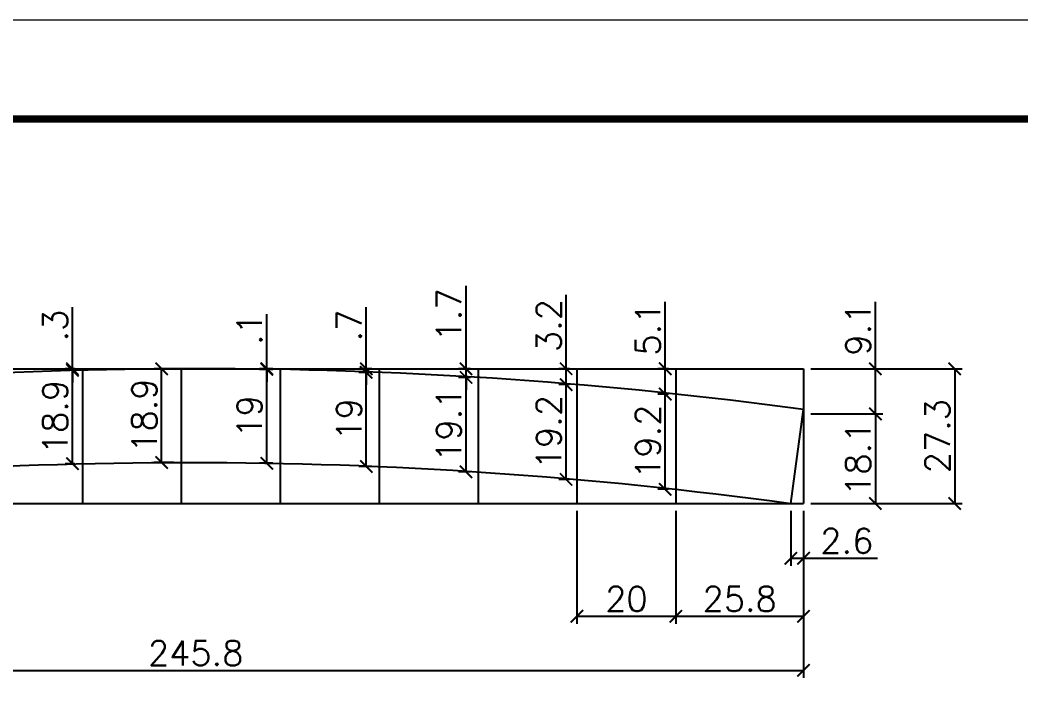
# Model space of a CAD drawing. Extents: x -15895 to 12929, y -2522 to 15173.
# Drawn here: x 3984.8 to 4389.6, y 6300.1 to 6567.8 of the extents above; entities that cross this region are included whole.
import ezdxf

# ---------------------------------------------------------------- set-up
doc = ezdxf.new("R2010")
doc.units = 0
doc.header["$PDMODE"] = 35
doc.header["$PDSIZE"] = -10
doc.linetypes.add('DASHED', pattern=[0.75, 0.5, -0.25])
doc.layers.add('COTA', color=241, linetype='Continuous')
doc.layers.add('Folhas', color=255, linetype='Continuous', lineweight=9)
doc.layers.add('SARRAFO DE PRESSAO', color=251, linetype='DASHED', lineweight=9)
doc.styles.add('Romans', font='romans.shx')
doc.dimstyles.new('Cota Seção (2x)', dxfattribs={"dimtxt": 10, "dimasz": 5, "dimexe": 3, "dimexo": 3, "dimgap": 2, "dimtad": 3, "dimdec": 1, "dimlfac": 0.5, "dimzin": 12, "dimdsep": 46, "dimtxsty": 'Romans', "dimblk": 'ARCHTICK', "dimcen": 0, "dimclrd": 4, "dimclre": 4, "dimclrt": 1, "dimadec": 1, "dimazin": 3, "dimtfac": 1, "dimtdec": 1, "dimtmove": 0, "dimatfit": 3, "dimldrblk": 'OBLIQUE', "dimfxl": 1, "dimtolj": 1, "dimtzin": 12, "dimarcsym": 0})

# ---------------------------------------------------------------- blocks, each defined once
blk = doc.blocks.new('9999999999')
at = {"layer": 'Folhas'}
blk.add_lwpolyline([(98138.98, 34190.21), (99623.98, 34190.21), (99623.98, 35240.21), (98138.98, 35240.21)], close=True, dxfattribs=at)
at = {"layer": 'Folhas', "color": 30, "const_width": 3}
blk.add_lwpolyline([(98213.98, 34230.21), (99583.98, 34230.21), (99583.98, 35200.21), (98213.98, 35200.21)], close=True, dxfattribs=at)
blk = doc.blocks.new('_ArchTick')
at = {"color": 0, "linetype": 'ByBlock', "const_width": 0.15}
blk.add_lwpolyline([(-0.5, -0.5), (0.5, 0.5)], dxfattribs=at)
blk = doc.blocks.new('*D1081')
at = {"layer": 'COTA', "color": 4, "lineweight": -2, "transparency": 16777216}
for p, q in [((3810.05, 6369.28), (3810.05, 6301.8)), ((4301.69, 6369.28), (4301.69, 6301.8)), ((3810.05, 6304.8), (4301.69, 6304.8))]:
    blk.add_line(p, q, dxfattribs=at)
at = {"layer": 'Defpoints', "color": 0, "transparency": 16777216}
for p in [(3810.05, 6372.28), (4301.69, 6372.28), (4301.69, 6304.8)]:
    blk.add_point(p, dxfattribs=at)
at = {"layer": 'COTA', "color": 4, "lineweight": -2, "transparency": 16777216, "xscale": 5, "yscale": 5, "zscale": 5, "rotation": 180}
blk.add_blockref('_ArchTick', (3810.05, 6304.8), dxfattribs=at)
at = {"layer": 'COTA', "color": 4, "lineweight": -2, "transparency": 16777216, "xscale": 5, "yscale": 5, "zscale": 5}
blk.add_blockref('_ArchTick', (4301.69, 6304.8), dxfattribs=at)
at = {"layer": 'COTA', "color": 1, "transparency": 16777216, "insert": (4055.87, 6311.8), "char_height": 10, "attachment_point": 5, "style": 'Romans'}
blk.add_mtext('\\A1;245.8', dxfattribs=at)
blk = doc.blocks.new('_Oblique')
at = {"color": 0, "linetype": 'ByBlock', "lineweight": -2}
blk.add_line((-0.5, -0.5), (0.5, 0.5), dxfattribs=at)
blk = doc.blocks.new('*D1094')
at = {"layer": 'COTA', "color": 4, "lineweight": -2, "transparency": 16777216}
for p, q in [((4007.05, 6426.17), (4003.04, 6426.17)), ((4006.04, 6388.39), (4006.04, 6426.17)), ((4007.05, 6388.39), (4003.04, 6388.39))]:
    blk.add_line(p, q, dxfattribs=at)
at = {"layer": 'Defpoints', "color": 0, "transparency": 16777216}
for p in [(4006.04, 6426.17), (4010.05, 6426.17), (4010.05, 6388.39)]:
    blk.add_point(p, dxfattribs=at)
at = {"layer": 'COTA', "color": 4, "lineweight": -2, "transparency": 16777216, "xscale": 5, "yscale": 5, "zscale": 5}
for p, rotation in [((4006.04, 6426.17), 90), ((4006.04, 6388.39), 270)]:
    blk.add_blockref('_ArchTick', p, dxfattribs=dict(at, rotation=rotation))
at = {"layer": 'COTA', "color": 1, "transparency": 16777216, "insert": (3999.04, 6407.28), "char_height": 10, "attachment_point": 5, "rotation": 90, "style": 'Romans'}
blk.add_mtext('\\A1;18.9', dxfattribs=at)
blk = doc.blocks.new('*D1095')
at = {"layer": 'COTA', "color": 4, "lineweight": -2, "transparency": 16777216}
for p, q in [((4006.04, 6426.78), (4006.04, 6451.73)), ((4007.05, 6426.78), (4003.04, 6426.78)), ((4007.05, 6426.17), (4003.04, 6426.17)), ((4006.04, 6426.17), (4006.04, 6426.78)), ((4006.04, 6426.17), (4006.04, 6421.17))]:
    blk.add_line(p, q, dxfattribs=at)
at = {"layer": 'Defpoints', "color": 0, "transparency": 16777216}
for p in [(4006.04, 6426.78), (4010.05, 6426.78), (4010.05, 6426.17)]:
    blk.add_point(p, dxfattribs=at)
at = {"layer": 'COTA', "color": 4, "lineweight": -2, "transparency": 16777216, "xscale": 5, "yscale": 5, "zscale": 5}
for p, rotation in [((4006.04, 6426.78), 270), ((4006.04, 6426.17), 90)]:
    blk.add_blockref('_ArchTick', p, dxfattribs=dict(at, rotation=rotation))
at = {"layer": 'COTA', "color": 1, "transparency": 16777216, "insert": (3999.04, 6444.26), "char_height": 10, "attachment_point": 5, "rotation": 90, "style": 'Romans'}
blk.add_mtext('\\A1;.3', dxfattribs=at)
blk = doc.blocks.new('*D1096')
at = {"layer": 'COTA', "color": 4, "lineweight": -2, "transparency": 16777216}
for p, q in [((4047.05, 6426.78), (4039.11, 6426.78)), ((4042.11, 6388.91), (4042.11, 6426.78)), ((4047.05, 6388.91), (4039.11, 6388.91))]:
    blk.add_line(p, q, dxfattribs=at)
at = {"layer": 'Defpoints', "color": 0, "transparency": 16777216}
for p in [(4042.11, 6426.78), (4050.05, 6426.78), (4050.05, 6388.91)]:
    blk.add_point(p, dxfattribs=at)
at = {"layer": 'COTA', "color": 4, "lineweight": -2, "transparency": 16777216, "xscale": 5, "yscale": 5, "zscale": 5}
for p, rotation in [((4042.11, 6426.78), 90), ((4042.11, 6388.91), 270)]:
    blk.add_blockref('_ArchTick', p, dxfattribs=dict(at, rotation=rotation))
at = {"layer": 'COTA', "color": 1, "transparency": 16777216, "insert": (4035.11, 6407.85), "char_height": 10, "attachment_point": 5, "rotation": 90, "style": 'Romans'}
blk.add_mtext('\\A1;18.9', dxfattribs=at)
blk = doc.blocks.new('*D1097')
at = {"layer": 'COTA', "color": 4, "lineweight": -2, "transparency": 16777216}
for p, q in [((4087.05, 6426.5), (4081.63, 6426.5)), ((4084.63, 6388.54), (4084.63, 6426.5)), ((4087.05, 6388.54), (4081.63, 6388.54))]:
    blk.add_line(p, q, dxfattribs=at)
at = {"layer": 'Defpoints', "color": 0, "transparency": 16777216}
for p in [(4084.63, 6426.5), (4090.05, 6426.5), (4090.05, 6388.54)]:
    blk.add_point(p, dxfattribs=at)
at = {"layer": 'COTA', "color": 4, "lineweight": -2, "transparency": 16777216, "xscale": 5, "yscale": 5, "zscale": 5}
for p, rotation in [((4084.63, 6426.5), 90), ((4084.63, 6388.54), 270)]:
    blk.add_blockref('_ArchTick', p, dxfattribs=dict(at, rotation=rotation))
at = {"layer": 'COTA', "color": 1, "transparency": 16777216, "insert": (4077.63, 6407.52), "char_height": 10, "attachment_point": 5, "rotation": 90, "style": 'Romans'}
blk.add_mtext('\\A1;19', dxfattribs=at)
blk = doc.blocks.new('*D1098')
at = {"layer": 'COTA', "color": 4, "lineweight": -2, "transparency": 16777216}
for p, q in [((4084.63, 6426.78), (4084.63, 6448.87)), ((4087.05, 6426.78), (4081.63, 6426.78)), ((4087.05, 6426.5), (4081.63, 6426.5)), ((4084.63, 6426.5), (4084.63, 6426.78)), ((4084.63, 6426.5), (4084.63, 6421.5))]:
    blk.add_line(p, q, dxfattribs=at)
at = {"layer": 'Defpoints', "color": 0, "transparency": 16777216}
for p in [(4084.63, 6426.78), (4090.05, 6426.78), (4090.05, 6426.5)]:
    blk.add_point(p, dxfattribs=at)
at = {"layer": 'COTA', "color": 4, "lineweight": -2, "transparency": 16777216, "xscale": 5, "yscale": 5, "zscale": 5}
for p, rotation in [((4084.63, 6426.78), 270), ((4084.63, 6426.5), 90)]:
    blk.add_blockref('_ArchTick', p, dxfattribs=dict(at, rotation=rotation))
at = {"layer": 'COTA', "color": 1, "transparency": 16777216, "insert": (4077.63, 6442.83), "char_height": 10, "attachment_point": 5, "rotation": 90, "style": 'Romans'}
blk.add_mtext('\\A1;.1', dxfattribs=at)
blk = doc.blocks.new('*D1099')
at = {"layer": 'COTA', "color": 4, "lineweight": -2, "transparency": 16777216}
for p, q in [((4127.05, 6425.34), (4121.86, 6425.34)), ((4124.86, 6387.26), (4124.86, 6425.34)), ((4127.05, 6387.26), (4121.86, 6387.26))]:
    blk.add_line(p, q, dxfattribs=at)
at = {"layer": 'Defpoints', "color": 0, "transparency": 16777216}
for p in [(4124.86, 6425.34), (4130.05, 6425.34), (4130.05, 6387.26)]:
    blk.add_point(p, dxfattribs=at)
at = {"layer": 'COTA', "color": 4, "lineweight": -2, "transparency": 16777216, "xscale": 5, "yscale": 5, "zscale": 5}
for p, rotation in [((4124.86, 6425.34), 90), ((4124.86, 6387.26), 270)]:
    blk.add_blockref('_ArchTick', p, dxfattribs=dict(at, rotation=rotation))
at = {"layer": 'COTA', "color": 1, "transparency": 16777216, "insert": (4117.86, 6406.3), "char_height": 10, "attachment_point": 5, "rotation": 90, "style": 'Romans'}
blk.add_mtext('\\A1;19', dxfattribs=at)
blk = doc.blocks.new('*D1100')
at = {"layer": 'COTA', "color": 4, "lineweight": -2, "transparency": 16777216}
for p, q in [((4124.86, 6426.78), (4124.86, 6451.73)), ((4127.05, 6426.78), (4121.86, 6426.78)), ((4127.05, 6425.34), (4121.86, 6425.34)), ((4124.86, 6425.34), (4124.86, 6426.78)), ((4124.86, 6425.34), (4124.86, 6420.34))]:
    blk.add_line(p, q, dxfattribs=at)
at = {"layer": 'Defpoints', "color": 0, "transparency": 16777216}
for p in [(4124.86, 6426.78), (4130.05, 6426.78), (4130.05, 6425.34)]:
    blk.add_point(p, dxfattribs=at)
at = {"layer": 'COTA', "color": 4, "lineweight": -2, "transparency": 16777216, "xscale": 5, "yscale": 5, "zscale": 5}
for p, rotation in [((4124.86, 6426.78), 270), ((4124.86, 6425.34), 90)]:
    blk.add_blockref('_ArchTick', p, dxfattribs=dict(at, rotation=rotation))
at = {"layer": 'COTA', "color": 1, "transparency": 16777216, "insert": (4117.86, 6444.26), "char_height": 10, "attachment_point": 5, "rotation": 90, "style": 'Romans'}
blk.add_mtext('\\A1;.7', dxfattribs=at)
blk = doc.blocks.new('*D1101')
at = {"layer": 'COTA', "color": 4, "lineweight": -2, "transparency": 16777216}
for p, q in [((4167.05, 6423.3), (4162.2, 6423.3)), ((4165.2, 6385.09), (4165.2, 6423.3)), ((4167.05, 6385.09), (4162.2, 6385.09))]:
    blk.add_line(p, q, dxfattribs=at)
at = {"layer": 'Defpoints', "color": 0, "transparency": 16777216}
for p in [(4165.2, 6423.3), (4170.05, 6423.3), (4170.05, 6385.09)]:
    blk.add_point(p, dxfattribs=at)
at = {"layer": 'COTA', "color": 4, "lineweight": -2, "transparency": 16777216, "xscale": 5, "yscale": 5, "zscale": 5}
for p, rotation in [((4165.2, 6423.3), 90), ((4165.2, 6385.09), 270)]:
    blk.add_blockref('_ArchTick', p, dxfattribs=dict(at, rotation=rotation))
at = {"layer": 'COTA', "color": 1, "transparency": 16777216, "insert": (4158.2, 6404.19), "char_height": 10, "attachment_point": 5, "rotation": 90, "style": 'Romans'}
blk.add_mtext('\\A1;19.1', dxfattribs=at)
blk = doc.blocks.new('*D1102')
at = {"layer": 'COTA', "color": 4, "lineweight": -2, "transparency": 16777216}
for p, q in [((4165.2, 6426.78), (4165.2, 6460.3)), ((4167.05, 6426.78), (4162.2, 6426.78)), ((4165.2, 6423.3), (4165.2, 6426.78)), ((4167.05, 6423.3), (4162.2, 6423.3)), ((4165.2, 6423.3), (4165.2, 6418.3))]:
    blk.add_line(p, q, dxfattribs=at)
at = {"layer": 'Defpoints', "color": 0, "transparency": 16777216}
for p in [(4165.2, 6426.78), (4170.05, 6426.78), (4170.05, 6423.3)]:
    blk.add_point(p, dxfattribs=at)
at = {"layer": 'COTA', "color": 4, "lineweight": -2, "transparency": 16777216, "xscale": 5, "yscale": 5, "zscale": 5}
for p, rotation in [((4165.2, 6426.78), 270), ((4165.2, 6423.3), 90)]:
    blk.add_blockref('_ArchTick', p, dxfattribs=dict(at, rotation=rotation))
at = {"layer": 'COTA', "color": 1, "transparency": 16777216, "insert": (4158.2, 6448.54), "char_height": 10, "attachment_point": 5, "rotation": 90, "style": 'Romans'}
blk.add_mtext('\\A1;1.7', dxfattribs=at)
blk = doc.blocks.new('*D1103')
at = {"layer": 'COTA', "color": 4, "lineweight": -2, "transparency": 16777216}
for p, q in [((4207.05, 6420.36), (4202.66, 6420.36)), ((4205.66, 6382.02), (4205.66, 6420.36)), ((4207.05, 6382.02), (4202.66, 6382.02))]:
    blk.add_line(p, q, dxfattribs=at)
at = {"layer": 'Defpoints', "color": 0, "transparency": 16777216}
for p in [(4205.66, 6420.36), (4210.05, 6420.36), (4210.05, 6382.02)]:
    blk.add_point(p, dxfattribs=at)
at = {"layer": 'COTA', "color": 4, "lineweight": -2, "transparency": 16777216, "xscale": 5, "yscale": 5, "zscale": 5}
for p, rotation in [((4205.66, 6420.36), 90), ((4205.66, 6382.02), 270)]:
    blk.add_blockref('_ArchTick', p, dxfattribs=dict(at, rotation=rotation))
at = {"layer": 'COTA', "color": 1, "transparency": 16777216, "insert": (4198.66, 6401.19), "char_height": 10, "attachment_point": 5, "rotation": 90, "style": 'Romans'}
blk.add_mtext('\\A1;19.2', dxfattribs=at)
blk = doc.blocks.new('*D1104')
at = {"layer": 'COTA', "color": 4, "lineweight": -2, "transparency": 16777216}
for p, q in [((4205.66, 6426.78), (4205.66, 6456.73)), ((4207.05, 6426.78), (4202.66, 6426.78)), ((4205.66, 6420.36), (4205.66, 6426.78)), ((4207.05, 6420.36), (4202.66, 6420.36))]:
    blk.add_line(p, q, dxfattribs=at)
at = {"layer": 'Defpoints', "color": 0, "transparency": 16777216}
for p in [(4205.66, 6426.78), (4210.05, 6426.78), (4210.05, 6420.36)]:
    blk.add_point(p, dxfattribs=at)
at = {"layer": 'COTA', "color": 4, "lineweight": -2, "transparency": 16777216, "xscale": 5, "yscale": 5, "zscale": 5}
for p, rotation in [((4205.66, 6426.78), 90), ((4205.66, 6420.36), 270)]:
    blk.add_blockref('_ArchTick', p, dxfattribs=dict(at, rotation=rotation))
at = {"layer": 'COTA', "color": 1, "transparency": 16777216, "insert": (4198.66, 6444.26), "char_height": 10, "attachment_point": 5, "rotation": 90, "style": 'Romans'}
blk.add_mtext('\\A1;3.2', dxfattribs=at)
blk = doc.blocks.new('*D1105')
at = {"layer": 'COTA', "color": 4, "lineweight": -2, "transparency": 16777216}
for p, q in [((4247.05, 6416.54), (4242.74, 6416.54)), ((4245.74, 6378.04), (4245.74, 6416.54)), ((4247.05, 6378.04), (4242.74, 6378.04))]:
    blk.add_line(p, q, dxfattribs=at)
at = {"layer": 'Defpoints', "color": 0, "transparency": 16777216}
for p in [(4245.74, 6416.54), (4250.05, 6416.54), (4250.05, 6378.04)]:
    blk.add_point(p, dxfattribs=at)
at = {"layer": 'COTA', "color": 4, "lineweight": -2, "transparency": 16777216, "xscale": 5, "yscale": 5, "zscale": 5}
for p, rotation in [((4245.74, 6416.54), 90), ((4245.74, 6378.04), 270)]:
    blk.add_blockref('_ArchTick', p, dxfattribs=dict(at, rotation=rotation))
at = {"layer": 'COTA', "color": 1, "transparency": 16777216, "insert": (4238.74, 6397.29), "char_height": 10, "attachment_point": 5, "rotation": 90, "style": 'Romans'}
blk.add_mtext('\\A1;19.2', dxfattribs=at)
blk = doc.blocks.new('*D1106')
at = {"layer": 'COTA', "color": 4, "lineweight": -2, "transparency": 16777216}
for p, q in [((4245.74, 6426.78), (4245.74, 6453.87)), ((4247.05, 6426.78), (4242.74, 6426.78)), ((4245.74, 6416.54), (4245.74, 6426.78)), ((4247.05, 6416.54), (4242.74, 6416.54))]:
    blk.add_line(p, q, dxfattribs=at)
at = {"layer": 'Defpoints', "color": 0, "transparency": 16777216}
for p in [(4245.74, 6426.78), (4250.05, 6426.78), (4250.05, 6416.54)]:
    blk.add_point(p, dxfattribs=at)
at = {"layer": 'COTA', "color": 4, "lineweight": -2, "transparency": 16777216, "xscale": 5, "yscale": 5, "zscale": 5}
for p, rotation in [((4245.74, 6426.78), 90), ((4245.74, 6416.54), 270)]:
    blk.add_blockref('_ArchTick', p, dxfattribs=dict(at, rotation=rotation))
at = {"layer": 'COTA', "color": 1, "transparency": 16777216, "insert": (4238.74, 6442.83), "char_height": 10, "attachment_point": 5, "rotation": 90, "style": 'Romans'}
blk.add_mtext('\\A1;5.1', dxfattribs=at)
blk = doc.blocks.new('*D1107')
at = {"layer": 'COTA', "color": 4, "lineweight": -2, "transparency": 16777216}
for p, q in [((4304.69, 6408.53), (4333.74, 6408.53)), ((4330.74, 6408.53), (4330.74, 6372.28)), ((4304.69, 6372.28), (4333.74, 6372.28))]:
    blk.add_line(p, q, dxfattribs=at)
at = {"layer": 'Defpoints', "color": 0, "transparency": 16777216}
for p in [(4301.69, 6408.53), (4301.69, 6372.28), (4330.74, 6372.28)]:
    blk.add_point(p, dxfattribs=at)
at = {"layer": 'COTA', "color": 4, "lineweight": -2, "transparency": 16777216, "xscale": 5, "yscale": 5, "zscale": 5}
for p, rotation in [((4330.74, 6408.53), 90), ((4330.74, 6372.28), 270)]:
    blk.add_blockref('_ArchTick', p, dxfattribs=dict(at, rotation=rotation))
at = {"layer": 'COTA', "color": 1, "transparency": 16777216, "insert": (4323.74, 6390.4), "char_height": 10, "attachment_point": 5, "rotation": 90, "style": 'Romans'}
blk.add_mtext('\\A1;18.1', dxfattribs=at)
blk = doc.blocks.new('*D1108')
at = {"layer": 'COTA', "color": 4, "lineweight": -2, "transparency": 16777216}
for p, q in [((4330.74, 6426.78), (4330.74, 6453.87)), ((4304.69, 6426.78), (4333.74, 6426.78)), ((4330.74, 6408.53), (4330.74, 6426.78)), ((4304.69, 6408.53), (4333.74, 6408.53))]:
    blk.add_line(p, q, dxfattribs=at)
at = {"layer": 'Defpoints', "color": 0, "transparency": 16777216}
for p in [(4301.69, 6426.78), (4330.74, 6426.78), (4301.69, 6408.53)]:
    blk.add_point(p, dxfattribs=at)
at = {"layer": 'COTA', "color": 4, "lineweight": -2, "transparency": 16777216, "xscale": 5, "yscale": 5, "zscale": 5}
for p, rotation in [((4330.74, 6426.78), 90), ((4330.74, 6408.53), 270)]:
    blk.add_blockref('_ArchTick', p, dxfattribs=dict(at, rotation=rotation))
at = {"layer": 'COTA', "color": 1, "transparency": 16777216, "insert": (4323.74, 6442.83), "char_height": 10, "attachment_point": 5, "rotation": 90, "style": 'Romans'}
blk.add_mtext('\\A1;9.1', dxfattribs=at)
blk = doc.blocks.new('*D1109')
at = {"layer": 'COTA', "color": 4, "lineweight": -2, "transparency": 16777216}
for p, q in [((4210.05, 6369.28), (4210.05, 6323.68)), ((4250.05, 6369.28), (4250.05, 6323.68)), ((4210.05, 6326.68), (4250.05, 6326.68))]:
    blk.add_line(p, q, dxfattribs=at)
at = {"layer": 'Defpoints', "color": 0, "transparency": 16777216}
for p in [(4210.05, 6372.28), (4250.05, 6372.28), (4250.05, 6326.68)]:
    blk.add_point(p, dxfattribs=at)
at = {"layer": 'COTA', "color": 4, "lineweight": -2, "transparency": 16777216, "xscale": 5, "yscale": 5, "zscale": 5, "rotation": 180}
blk.add_blockref('_ArchTick', (4210.05, 6326.68), dxfattribs=at)
at = {"layer": 'COTA', "color": 4, "lineweight": -2, "transparency": 16777216, "xscale": 5, "yscale": 5, "zscale": 5}
blk.add_blockref('_ArchTick', (4250.05, 6326.68), dxfattribs=at)
at = {"layer": 'COTA', "color": 1, "transparency": 16777216, "insert": (4230.05, 6333.68), "char_height": 10, "attachment_point": 5, "style": 'Romans'}
blk.add_mtext('\\A1;20', dxfattribs=at)
blk = doc.blocks.new('*D1110')
at = {"layer": 'COTA', "color": 4, "lineweight": -2, "transparency": 16777216}
for p, q in [((4250.05, 6369.28), (4250.05, 6323.68)), ((4301.69, 6369.28), (4301.69, 6323.68)), ((4250.05, 6326.68), (4301.69, 6326.68))]:
    blk.add_line(p, q, dxfattribs=at)
at = {"layer": 'Defpoints', "color": 0, "transparency": 16777216}
for p in [(4250.05, 6372.28), (4301.69, 6372.28), (4301.69, 6326.68)]:
    blk.add_point(p, dxfattribs=at)
at = {"layer": 'COTA', "color": 4, "lineweight": -2, "transparency": 16777216, "xscale": 5, "yscale": 5, "zscale": 5, "rotation": 180}
blk.add_blockref('_ArchTick', (4250.05, 6326.68), dxfattribs=at)
at = {"layer": 'COTA', "color": 4, "lineweight": -2, "transparency": 16777216, "xscale": 5, "yscale": 5, "zscale": 5}
blk.add_blockref('_ArchTick', (4301.69, 6326.68), dxfattribs=at)
at = {"layer": 'COTA', "color": 1, "transparency": 16777216, "insert": (4275.87, 6333.68), "char_height": 10, "attachment_point": 5, "style": 'Romans'}
blk.add_mtext('\\A1;25.8', dxfattribs=at)
blk = doc.blocks.new('*D1111')
at = {"layer": 'COTA', "color": 4, "lineweight": -2, "transparency": 16777216}
for p, q in [((4296.53, 6369.28), (4296.53, 6347.14)), ((4301.69, 6369.28), (4301.69, 6347.14)), ((4296.53, 6350.14), (4301.69, 6350.14)), ((4301.69, 6350.14), (4331.64, 6350.14))]:
    blk.add_line(p, q, dxfattribs=at)
at = {"layer": 'Defpoints', "color": 0, "transparency": 16777216}
for p in [(4296.53, 6372.28), (4301.69, 6372.28), (4301.69, 6350.14)]:
    blk.add_point(p, dxfattribs=at)
at = {"layer": 'COTA', "color": 4, "lineweight": -2, "transparency": 16777216, "xscale": 5, "yscale": 5, "zscale": 5, "rotation": 180}
blk.add_blockref('_ArchTick', (4296.53, 6350.14), dxfattribs=at)
at = {"layer": 'COTA', "color": 4, "lineweight": -2, "transparency": 16777216, "xscale": 5, "yscale": 5, "zscale": 5}
blk.add_blockref('_ArchTick', (4301.69, 6350.14), dxfattribs=at)
at = {"layer": 'COTA', "color": 1, "transparency": 16777216, "insert": (4319.17, 6357.14), "char_height": 10, "attachment_point": 5, "style": 'Romans'}
blk.add_mtext('\\A1;2.6', dxfattribs=at)
blk = doc.blocks.new('*D1144')
at = {"layer": 'COTA', "color": 4, "lineweight": -2, "transparency": 16777216}
for p, q in [((4304.69, 6426.78), (4365.82, 6426.78)), ((4362.82, 6426.78), (4362.82, 6372.28)), ((4304.69, 6372.28), (4365.82, 6372.28))]:
    blk.add_line(p, q, dxfattribs=at)
at = {"layer": 'Defpoints', "color": 0, "transparency": 16777216}
for p in [(4301.69, 6426.78), (4301.69, 6372.28), (4362.82, 6372.28)]:
    blk.add_point(p, dxfattribs=at)
at = {"layer": 'COTA', "color": 4, "lineweight": -2, "transparency": 16777216, "xscale": 5, "yscale": 5, "zscale": 5}
for p, rotation in [((4362.82, 6426.78), 90), ((4362.82, 6372.28), 270)]:
    blk.add_blockref('_ArchTick', p, dxfattribs=dict(at, rotation=rotation))
at = {"layer": 'COTA', "color": 1, "transparency": 16777216, "insert": (4355.82, 6399.53), "char_height": 10, "attachment_point": 5, "rotation": 90, "style": 'Romans'}
blk.add_mtext('\\A1;27.3', dxfattribs=at)

msp = doc.modelspace()

# ---------------------------------------------------------------- linework, layer by layer
at = {"linetype": 'Continuous'}
msp.add_lwpolyline([(4296.53, 6372.28), (4301.69, 6410.28, 0.065676), (3827.07, 6412.11), (3810.05, 6372.28, -0.068402)], format="xyb", close=True, dxfattribs=at)
at = {"layer": 'COTA'}
for p, q in [((3810.05, 6426.78), (4301.69, 6426.78)), ((4010.05, 6426.78), (4010.05, 6372.28)), ((4050.05, 6426.78), (4050.05, 6372.28)), ((4090.05, 6426.78), (4090.05, 6372.28)), ((4130.05, 6426.78), (4130.05, 6372.28)), ((4170.05, 6426.78), (4170.05, 6372.28)), ((4210.05, 6426.78), (4210.05, 6372.28)), ((4250.05, 6426.78), (4250.05, 6372.28)), ((4301.69, 6426.78), (4301.69, 6372.28)), ((3810.05, 6372.28), (4301.69, 6372.28))]:
    msp.add_line(p, q, dxfattribs=at)

# ---------------------------------------------------------------- block references
at = {"layer": 'SARRAFO DE PRESSAO', "color": 6, "linetype": 'ByBlock'}
msp.add_blockref('9999999999', (-94829.61, -28672.37), dxfattribs=at)

# ---------------------------------------------------------------- dimensions: what is measured, and where the dimension line sits
at = {"layer": 'COTA'}
for base, p1, p2, picture, middle in [((4165.2, 6426.78), (4170.05, 6423.3), (4170.05, 6426.78), '*D1102', (4158.2, 6448.54)), ((4205.66, 6426.78), (4210.05, 6420.36), (4210.05, 6426.78), '*D1104', (4198.66, 6444.26)), ((4245.74, 6426.78), (4250.05, 6416.54), (4250.05, 6426.78), '*D1106', (4238.74, 6442.83)), ((4330.74, 6426.78), (4301.69, 6408.53), (4301.69, 6426.78), '*D1108', (4323.74, 6442.83)), ((4006.04, 6426.78), (4010.05, 6426.17), (4010.05, 6426.78), '*D1095', (3999.04, 6444.26)), ((4084.63, 6426.78), (4090.05, 6426.5), (4090.05, 6426.78), '*D1098', (4077.63, 6442.83)), ((4124.86, 6426.78), (4130.05, 6425.34), (4130.05, 6426.78), '*D1100', (4117.86, 6444.26)), ((4006.04, 6426.17), (4010.05, 6388.39), (4010.05, 6426.17), '*D1094', (3999.04, 6407.28)), ((4042.11, 6426.78), (4050.05, 6388.91), (4050.05, 6426.78), '*D1096', (4035.11, 6407.85)), ((4084.63, 6426.5), (4090.05, 6388.54), (4090.05, 6426.5), '*D1097', (4077.63, 6407.52)), ((4124.86, 6425.34), (4130.05, 6387.26), (4130.05, 6425.34), '*D1099', (4117.86, 6406.3)), ((4362.8173, 6372.2753), (4301.6925, 6426.7796), (4301.6925, 6372.2753), '*D1144', (4355.8173, 6399.5275)), ((4165.2, 6423.3), (4170.05, 6385.09), (4170.05, 6423.3), '*D1101', (4158.2, 6404.19)), ((4205.66, 6420.36), (4210.05, 6382.02), (4210.05, 6420.36), '*D1103', (4198.66, 6401.19)), ((4245.7364, 6416.5416), (4250.0459, 6378.0445), (4250.0459, 6416.5416), '*D1105', (4238.7364, 6397.2931)), ((4330.74, 6372.28), (4301.69, 6408.53), (4301.69, 6372.28), '*D1107', (4323.74, 6390.4))]:
    dim = msp.add_linear_dim(base=base, p1=p1, p2=p2, angle=90, dimstyle='Cota Seção (2x)', dxfattribs=at)
    dim.commit()
    dim.dimension.update_dxf_attribs({"geometry": picture, "text_midpoint": middle})
for base, p1, p2, picture, middle in [((4301.69, 6304.8), (3810.05, 6372.28), (4301.69, 6372.28), '*D1081', (4055.87, 6311.8)), ((4250.05, 6326.68), (4210.05, 6372.28), (4250.05, 6372.28), '*D1109', (4230.05, 6333.68)), ((4301.69, 6350.14), (4296.53, 6372.28), (4301.69, 6372.28), '*D1111', (4319.17, 6357.14))]:
    dim = msp.add_linear_dim(base=base, p1=p1, p2=p2, dimstyle='Cota Seção (2x)', dxfattribs=at)
    dim.commit()
    dim.dimension.update_dxf_attribs({"geometry": picture, "text_midpoint": middle})
dim = msp.add_linear_dim(base=(4301.69, 6326.68), p1=(4250.05, 6372.28), p2=(4301.69, 6372.28), dimstyle='Cota Seção (2x)', override={"dimtmove": 1}, dxfattribs=at)
dim.commit()
dim.dimension.update_dxf_attribs({"geometry": '*D1110', "text_midpoint": (4275.87, 6333.68)})

doc.saveas('drawing.dxf')
